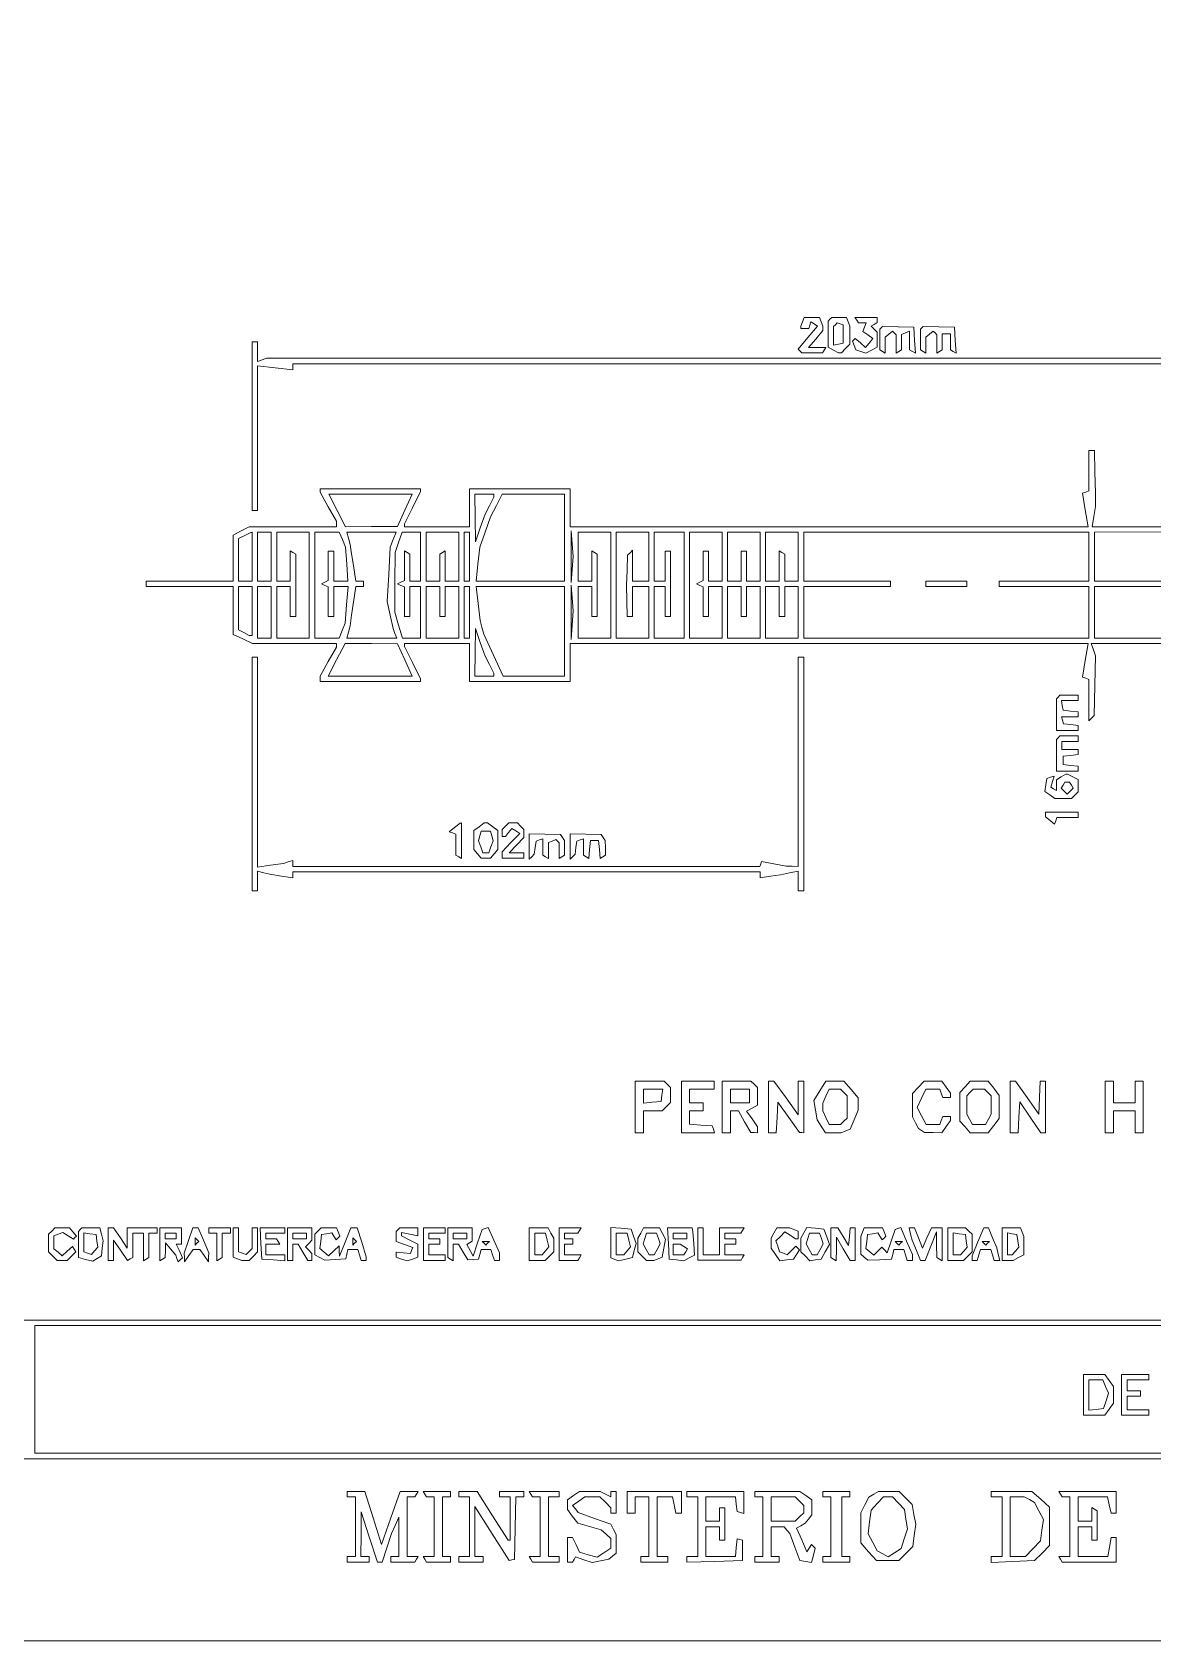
# Paper-space layout 'AN-15-DGE-071' of a CAD drawing. Header units: metres, sheet in millimetres. Extents: x 12 to 192, y 4 to 291.
# Drawn here: x 61.1 to 113.6, y 43.2 to 118.5 of the extents above; entities that cross this region are included whole.
import ezdxf

# ---------------------------------------------------------------- set-up
doc = ezdxf.new("R2010")
doc.units = ezdxf.units.M
doc.layers.add('DGE_CONTORNOS', color=7, linetype='Continuous', lineweight=0)
doc.layers.add('DGE_DATOS', color=7, linetype='Continuous', lineweight=0)

# ---------------------------------------------------------------- blocks, each defined once
blk = doc.blocks.new('LP_REF_DGE_MT_071')
at = {"layer": 'DGE_CONTORNOS'}
for points in [[(192.037, 163.777), (192.037, 58.207), (117.329, 58.207), (42.621, 58.207), (42.621, 163.777), (42.621, 269.347), (117.329, 269.347), (192.037, 269.347)], [(97.17, 104.968), (97.093, 104.767), (97.093, 104.714), (97.093, 104.66), (97.273, 104.66), (97.454, 104.66), (97.504, 104.81), (97.553, 104.96), (97.707, 104.865), (97.86, 104.771), (97.414, 104.227), (96.968, 103.683), (97.052, 103.599), (97.135, 103.515), (97.616, 103.515), (98.096, 103.515), (98.175, 103.642), (98.253, 103.77), (97.853, 103.77), (97.452, 103.77), (97.782, 104.161), (98.111, 104.553), (98.111, 104.66), (98.111, 104.767), (98.034, 104.968), (97.957, 105.17), (97.602, 105.17), (97.248, 105.17)], [(98.451, 105.085), (98.366, 105), (98.366, 104.389), (98.366, 103.779), (98.612, 103.647), (98.858, 103.515), (98.921, 103.515), (98.984, 103.515), (99.184, 103.715), (99.384, 103.915), (99.384, 104.341), (99.384, 104.767), (99.307, 104.968), (99.229, 105.17), (98.882, 105.17), (98.535, 105.17)], [(99.066, 104.397), (99.066, 103.964), (98.843, 103.921), (98.62, 103.878), (98.62, 104.312), (98.62, 104.745), (98.708, 104.833), (98.795, 104.92), (98.93, 104.875), (99.066, 104.83)], [(99.702, 105.042), (99.781, 104.915), (99.96, 104.915), (100.14, 104.915), (100.064, 104.718), (99.988, 104.521), (100.222, 104.35), (100.456, 104.179), (100.284, 103.971), (100.111, 103.763), (99.874, 103.978), (99.637, 104.192), (99.571, 104.126), (99.505, 104.061), (99.584, 103.856), (99.662, 103.652), (99.9, 103.577), (100.138, 103.501), (100.397, 103.64), (100.657, 103.779), (100.657, 104.13), (100.657, 104.482), (100.518, 104.621), (100.38, 104.759), (100.518, 104.845), (100.657, 104.93), (100.657, 105.05), (100.657, 105.17), (100.14, 105.17), (99.623, 105.17)], [(100.845, 104.68), (100.784, 104.618), (100.784, 104.138), (100.784, 103.657), (100.911, 103.579), (101.038, 103.5), (101.038, 103.874), (101.038, 104.248), (101.209, 104.389), (101.38, 104.531), (101.464, 104.447), (101.548, 104.364), (101.548, 103.932), (101.548, 103.5), (101.675, 103.579), (101.802, 103.657), (101.802, 104.018), (101.802, 104.379), (101.993, 104.452), (102.184, 104.525), (102.184, 104.091), (102.184, 103.657), (102.319, 103.574), (102.453, 103.491), (102.414, 104.107), (102.375, 104.724), (101.641, 104.733), (100.907, 104.741)], [(102.754, 104.68), (102.693, 104.618), (102.693, 104.138), (102.693, 103.657), (102.82, 103.579), (102.947, 103.5), (102.947, 103.874), (102.947, 104.248), (103.118, 104.389), (103.289, 104.531), (103.373, 104.447), (103.457, 104.364), (103.457, 103.932), (103.457, 103.5), (103.584, 103.579), (103.711, 103.657), (103.711, 104.032), (103.711, 104.406), (103.902, 104.406), (104.093, 104.406), (104.093, 104.032), (104.093, 103.657), (104.228, 103.574), (104.362, 103.491), (104.323, 104.107), (104.284, 104.724), (103.55, 104.733), (102.816, 104.741)], [(78.536, 96.138), (78.193, 95.378), (76.974, 95.374), (75.754, 95.37), (75.36, 96.133), (74.966, 96.897), (76.923, 96.897), (78.879, 96.897)], [(82.711, 96.827), (82.711, 96.757), (82.504, 96.356), (82.297, 95.956), (82.068, 95.313), (81.839, 94.67), (81.83, 95.783), (81.82, 96.897), (82.266, 96.897), (82.711, 96.897)], [(86.02, 94.861), (86.02, 92.824), (83.946, 92.824), (81.871, 92.824), (81.961, 93.62), (82.05, 94.415), (82.302, 95.121), (82.553, 95.828), (82.826, 96.362), (83.098, 96.897), (84.559, 96.897), (86.02, 96.897)], [(71.384, 93.97), (71.384, 92.824), (71.066, 92.824), (70.748, 92.824), (70.748, 93.823), (70.748, 94.822), (71.034, 94.96), (71.321, 95.098), (71.352, 95.107), (71.384, 95.115)], [(72.275, 93.97), (72.275, 92.824), (71.957, 92.824), (71.639, 92.824), (71.639, 93.97), (71.639, 95.115), (71.957, 95.115), (72.275, 95.115)], [(74.057, 92.634), (74.057, 90.152), (73.293, 90.152), (72.53, 90.152), (72.53, 91.361), (72.53, 92.57), (72.848, 92.57), (73.166, 92.57), (73.166, 91.87), (73.166, 91.17), (73.293, 91.17), (73.421, 91.17), (73.421, 92.626), (73.421, 94.082), (73.293, 94.161), (73.166, 94.239), (73.166, 93.532), (73.166, 92.824), (72.848, 92.824), (72.53, 92.824), (72.53, 93.97), (72.53, 95.115), (73.293, 95.115), (74.057, 95.115)], [(75.606, 94.765), (75.749, 94.415), (75.809, 93.62), (75.868, 92.824), (75.535, 92.824), (75.202, 92.824), (75.202, 93.524), (75.202, 94.224), (75.075, 94.224), (74.948, 94.224), (74.948, 93.535), (74.948, 92.846), (74.789, 92.771), (74.63, 92.697), (74.789, 92.623), (74.948, 92.549), (74.948, 91.859), (74.948, 91.17), (75.075, 91.17), (75.202, 91.17), (75.202, 91.87), (75.202, 92.57), (75.538, 92.57), (75.873, 92.57), (75.807, 91.711), (75.74, 90.852), (75.602, 90.502), (75.463, 90.152), (74.887, 90.152), (74.311, 90.152), (74.311, 92.634), (74.311, 95.115), (74.887, 95.115), (75.463, 95.115)], [(77.987, 94.765), (77.85, 94.415), (77.782, 93.14), (77.714, 91.865), (77.85, 91.231), (77.986, 90.597), (78.071, 90.374), (78.157, 90.152), (76.983, 90.152), (75.809, 90.152), (75.894, 90.438), (75.979, 90.724), (76.043, 91.234), (76.106, 91.743), (76.169, 92.156), (76.232, 92.57), (76.417, 92.57), (76.602, 92.57), (76.602, 92.697), (76.602, 92.824), (76.417, 92.824), (76.232, 92.824), (76.17, 93.238), (76.107, 93.652), (76.041, 94.097), (75.976, 94.543), (75.892, 94.829), (75.809, 95.115), (76.966, 95.115), (78.123, 95.115)], [(79.275, 93.97), (79.275, 92.824), (79.021, 92.824), (78.766, 92.824), (78.766, 93.453), (78.766, 94.082), (78.639, 94.161), (78.511, 94.239), (78.511, 93.543), (78.511, 92.846), (78.352, 92.771), (78.193, 92.697), (78.352, 92.623), (78.511, 92.549), (78.511, 91.859), (78.511, 91.17), (78.639, 91.17), (78.766, 91.17), (78.766, 91.87), (78.766, 92.57), (79.021, 92.57), (79.275, 92.57), (79.275, 91.361), (79.275, 90.152), (78.846, 90.152), (78.417, 90.152), (78.242, 90.756), (78.066, 91.361), (78.07, 92.761), (78.074, 94.161), (78.239, 94.638), (78.404, 95.115), (78.839, 95.115), (79.275, 95.115)], [(81.057, 93.97), (81.057, 92.824), (80.739, 92.824), (80.42, 92.824), (80.42, 93.532), (80.42, 94.239), (80.293, 94.161), (80.166, 94.082), (80.166, 93.453), (80.166, 92.824), (79.848, 92.824), (79.53, 92.824), (79.53, 93.97), (79.53, 95.115), (80.293, 95.115), (81.057, 95.115)], [(81.566, 93.97), (81.566, 92.824), (81.439, 92.824), (81.311, 92.824), (81.311, 93.97), (81.311, 95.115), (81.439, 95.115), (81.566, 95.115)], [(86.369, 93.365), (86.321, 92.761), (86.321, 93.97), (86.321, 95.179), (86.369, 94.574), (86.416, 93.97)], [(88.184, 92.634), (88.184, 90.152), (87.42, 90.152), (86.657, 90.152), (86.657, 91.361), (86.657, 92.57), (86.975, 92.57), (87.293, 92.57), (87.293, 91.87), (87.293, 91.17), (87.42, 91.17), (87.548, 91.17), (87.548, 92.626), (87.548, 94.082), (87.42, 94.161), (87.293, 94.239), (87.293, 93.532), (87.293, 92.824), (86.975, 92.824), (86.657, 92.824), (86.657, 93.97), (86.657, 95.115), (87.42, 95.115), (88.184, 95.115)], [(89.966, 93.97), (89.966, 92.824), (89.584, 92.824), (89.202, 92.824), (89.202, 93.55), (89.202, 94.275), (89.086, 94.154), (88.97, 94.033), (88.943, 93.334), (88.916, 92.634), (88.932, 91.902), (88.948, 91.17), (89.075, 91.17), (89.202, 91.17), (89.202, 91.87), (89.202, 92.57), (89.584, 92.57), (89.966, 92.57), (89.966, 91.361), (89.966, 90.152), (89.202, 90.152), (88.439, 90.152), (88.439, 92.634), (88.439, 95.115), (89.202, 95.115), (89.966, 95.115)], [(91.62, 92.634), (91.62, 90.152), (90.92, 90.152), (90.22, 90.152), (90.22, 91.361), (90.22, 92.57), (90.475, 92.57), (90.729, 92.57), (90.729, 91.87), (90.729, 91.17), (90.857, 91.17), (90.984, 91.17), (90.984, 92.697), (90.984, 94.224), (90.857, 94.224), (90.729, 94.224), (90.729, 93.524), (90.729, 92.824), (90.475, 92.824), (90.22, 92.824), (90.22, 93.97), (90.22, 95.115), (90.92, 95.115), (91.62, 95.115)], [(93.402, 93.97), (93.402, 92.824), (93.084, 92.824), (92.766, 92.824), (92.766, 93.524), (92.766, 94.224), (92.639, 94.224), (92.511, 94.224), (92.511, 93.535), (92.511, 92.846), (92.352, 92.771), (92.193, 92.697), (92.352, 92.623), (92.511, 92.549), (92.511, 91.859), (92.511, 91.17), (92.639, 91.17), (92.766, 91.17), (92.766, 91.87), (92.766, 92.57), (93.084, 92.57), (93.402, 92.57), (93.402, 91.361), (93.402, 90.152), (92.639, 90.152), (91.875, 90.152), (91.875, 92.634), (91.875, 95.115), (92.639, 95.115), (93.402, 95.115)], [(95.184, 93.97), (95.184, 92.824), (94.866, 92.824), (94.548, 92.824), (94.548, 93.524), (94.548, 94.224), (94.42, 94.224), (94.293, 94.224), (94.293, 93.524), (94.293, 92.824), (93.975, 92.824), (93.657, 92.824), (93.657, 93.97), (93.657, 95.115), (94.42, 95.115), (95.184, 95.115)], [(96.966, 93.97), (96.966, 92.824), (96.648, 92.824), (96.329, 92.824), (96.329, 93.453), (96.329, 94.082), (96.202, 94.161), (96.075, 94.239), (96.075, 93.532), (96.075, 92.824), (95.757, 92.824), (95.438, 92.824), (95.438, 93.97), (95.438, 95.115), (96.202, 95.115), (96.966, 95.115)], [(110.584, 93.97), (110.584, 92.824), (108.484, 92.824), (106.384, 92.824), (106.384, 92.697), (106.384, 92.57), (108.484, 92.57), (110.584, 92.57), (110.584, 91.361), (110.584, 90.152), (103.902, 90.152), (97.22, 90.152), (97.22, 91.361), (97.22, 92.57), (99.257, 92.57), (101.293, 92.57), (101.293, 92.697), (101.293, 92.824), (99.257, 92.824), (97.22, 92.824), (97.22, 93.97), (97.22, 95.115), (103.902, 95.115), (110.584, 95.115)], [(102.947, 92.697), (102.947, 92.57), (103.902, 92.57), (104.857, 92.57), (104.857, 92.697), (104.857, 92.824), (103.902, 92.824), (102.947, 92.824)], [(71.384, 91.424), (71.384, 90.279), (71.312, 90.279), (71.24, 90.279), (70.994, 90.411), (70.748, 90.543), (70.748, 91.556), (70.748, 92.57), (71.066, 92.57), (71.384, 92.57)], [(72.275, 91.361), (72.275, 90.152), (71.957, 90.152), (71.639, 90.152), (71.639, 91.361), (71.639, 92.57), (71.957, 92.57), (72.275, 92.57)], [(80.166, 91.87), (80.166, 91.17), (80.293, 91.17), (80.42, 91.17), (80.42, 91.87), (80.42, 92.57), (80.739, 92.57), (81.057, 92.57), (81.057, 91.361), (81.057, 90.152), (80.293, 90.152), (79.53, 90.152), (79.53, 91.361), (79.53, 92.57), (79.848, 92.57), (80.166, 92.57)], [(81.566, 91.361), (81.566, 90.152), (81.439, 90.152), (81.311, 90.152), (81.311, 91.361), (81.311, 92.57), (81.439, 92.57), (81.566, 92.57)], [(86.02, 90.47), (86.02, 88.37), (84.577, 88.37), (83.133, 88.37), (82.681, 89.356), (82.229, 90.343), (82.144, 90.661), (82.058, 90.979), (81.965, 91.774), (81.871, 92.57), (83.946, 92.57), (86.02, 92.57)], [(86.369, 90.761), (86.322, 90.088), (86.321, 91.361), (86.321, 92.634), (86.368, 92.033), (86.416, 91.433)], [(94.293, 91.87), (94.293, 91.17), (94.42, 91.17), (94.548, 91.17), (94.548, 91.87), (94.548, 92.57), (94.866, 92.57), (95.184, 92.57), (95.184, 91.361), (95.184, 90.152), (94.42, 90.152), (93.657, 90.152), (93.657, 91.361), (93.657, 92.57), (93.975, 92.57), (94.293, 92.57)], [(96.075, 91.87), (96.075, 91.17), (96.202, 91.17), (96.329, 91.17), (96.329, 91.87), (96.329, 92.57), (96.648, 92.57), (96.966, 92.57), (96.966, 91.361), (96.966, 90.152), (96.202, 90.152), (95.438, 90.152), (95.438, 91.361), (95.438, 92.57), (95.757, 92.57), (96.075, 92.57)], [(82.504, 88.911), (82.711, 88.51), (82.711, 88.44), (82.711, 88.37), (82.266, 88.37), (81.82, 88.37), (81.83, 89.484), (81.839, 90.597), (82.068, 89.954), (82.297, 89.311)], [(78.536, 89.129), (78.879, 88.37), (76.911, 88.37), (74.942, 88.37), (75.34, 89.134), (75.737, 89.897), (76.965, 89.893), (78.193, 89.889)], [(71.384, 83.788), (71.384, 78.316), (71.512, 78.316), (71.639, 78.316), (71.639, 78.775), (71.639, 79.234), (71.925, 79.163), (72.212, 79.091), (72.752, 79.005), (73.293, 78.92), (73.293, 79.063), (73.293, 79.207), (84.239, 79.207), (95.184, 79.207), (95.184, 79.063), (95.184, 78.92), (95.661, 78.996), (96.138, 79.073), (96.552, 79.155), (96.966, 79.238), (96.966, 78.777), (96.966, 78.316), (97.093, 78.316), (97.22, 78.316), (97.22, 83.788), (97.22, 89.261), (97.093, 89.261), (96.966, 89.261), (96.966, 84.361), (96.966, 79.461), (96.679, 79.467), (96.393, 79.472), (95.82, 79.584), (95.248, 79.695), (95.205, 79.578), (95.163, 79.461), (84.228, 79.461), (73.293, 79.461), (73.293, 79.597), (73.293, 79.733), (73.071, 79.668), (72.848, 79.603), (72.243, 79.518), (71.639, 79.432), (71.639, 84.347), (71.639, 89.261), (71.512, 89.261), (71.384, 89.261)], [(109.141, 87.394), (109.057, 87.309), (109.057, 86.567), (109.057, 85.825), (109.566, 85.825), (110.075, 85.825), (110.075, 85.943), (110.075, 86.062), (109.734, 86.103), (109.394, 86.143), (109.342, 86.302), (109.29, 86.461), (109.682, 86.461), (110.075, 86.461), (110.075, 86.58), (110.075, 86.699), (109.726, 86.739), (109.377, 86.779), (109.335, 87.002), (109.292, 87.225), (109.684, 87.225), (110.075, 87.225), (110.075, 87.352), (110.075, 87.479), (109.65, 87.479), (109.226, 87.479)], [(109.141, 85.485), (109.057, 85.4), (109.057, 84.658), (109.057, 83.916), (109.566, 83.916), (110.075, 83.916), (110.075, 84.034), (110.075, 84.153), (109.725, 84.193), (109.375, 84.234), (109.375, 84.425), (109.375, 84.616), (109.725, 84.656), (110.075, 84.696), (110.075, 84.815), (110.075, 84.934), (109.693, 84.934), (109.311, 84.934), (109.311, 85.125), (109.311, 85.316), (109.693, 85.316), (110.075, 85.316), (110.075, 85.443), (110.075, 85.57), (109.65, 85.57), (109.226, 85.57)], [(109.279, 83.651), (109.057, 83.521), (109.057, 83.265), (109.057, 83.01), (108.924, 83.092), (108.792, 83.173), (108.874, 83.432), (108.956, 83.691), (108.784, 83.634), (108.611, 83.577), (108.567, 83.276), (108.523, 82.975), (108.751, 82.809), (108.978, 82.643), (109.374, 82.643), (109.769, 82.643), (109.922, 82.796), (110.075, 82.948), (110.075, 83.237), (110.075, 83.525), (109.829, 83.657), (109.582, 83.788), (109.542, 83.784), (109.502, 83.781)], [(109.763, 83.268), (109.849, 83.13), (109.707, 82.988), (109.566, 82.846), (109.424, 82.988), (109.282, 83.13), (109.368, 83.268), (109.453, 83.406), (109.566, 83.406), (109.678, 83.406)], [(80.866, 81.288), (80.611, 81.086), (80.77, 81.027), (80.93, 80.967), (80.93, 80.476), (80.93, 79.985), (81.057, 79.907), (81.184, 79.828), (81.184, 80.663), (81.184, 81.497), (81.152, 81.493), (81.12, 81.489)], [(82.01, 81.321), (81.77, 81.145), (81.77, 80.697), (81.77, 80.249), (81.938, 80.046), (82.106, 79.843), (82.33, 79.843), (82.553, 79.843), (82.721, 80.046), (82.89, 80.249), (82.89, 80.697), (82.89, 81.145), (82.649, 81.321), (82.408, 81.497), (82.33, 81.497), (82.251, 81.497)], [(83.246, 81.345), (83.093, 81.192), (83.093, 81.027), (83.093, 80.861), (83.175, 80.861), (83.256, 80.861), (83.397, 81.05), (83.539, 81.238), (83.728, 81.119), (83.918, 80.999), (83.505, 80.574), (83.093, 80.149), (83.093, 79.996), (83.093, 79.843), (83.602, 79.843), (84.111, 79.843), (84.111, 79.97), (84.111, 80.097), (83.769, 80.097), (83.427, 80.097), (83.769, 80.454), (84.111, 80.811), (84.111, 81.002), (84.111, 81.192), (83.959, 81.345), (83.806, 81.497), (83.602, 81.497), (83.399, 81.497)], [(108.547, 81.895), (108.547, 81.783), (108.759, 81.608), (108.971, 81.434), (109.024, 81.593), (109.078, 81.752), (109.576, 81.752), (110.075, 81.752), (110.075, 81.879), (110.075, 82.007), (109.311, 82.007), (108.547, 82.007)], [(82.614, 80.888), (82.673, 80.661), (82.569, 80.379), (82.465, 80.097), (82.33, 80.097), (82.194, 80.097), (82.09, 80.379), (81.986, 80.661), (82.045, 80.888), (82.105, 81.116), (82.33, 81.116), (82.554, 81.116)], [(84.366, 80.385), (84.366, 79.792), (84.482, 79.913), (84.599, 80.034), (84.641, 80.342), (84.684, 80.65), (84.843, 80.703), (85.002, 80.755), (85.002, 80.37), (85.002, 79.985), (85.13, 79.907), (85.257, 79.828), (85.257, 80.204), (85.257, 80.579), (85.435, 80.648), (85.614, 80.716), (85.69, 80.64), (85.766, 80.564), (85.766, 80.196), (85.766, 79.828), (85.893, 79.907), (86.02, 79.985), (86.018, 80.328), (86.017, 80.67), (85.923, 80.816), (85.83, 80.962), (85.098, 80.97), (84.366, 80.979)], [(86.275, 80.385), (86.275, 79.792), (86.391, 79.913), (86.508, 80.034), (86.551, 80.342), (86.593, 80.65), (86.752, 80.703), (86.911, 80.755), (86.911, 80.37), (86.911, 79.985), (87.03, 79.912), (87.149, 79.838), (87.189, 80.254), (87.23, 80.67), (87.42, 80.67), (87.611, 80.67), (87.651, 80.254), (87.691, 79.838), (87.81, 79.912), (87.929, 79.985), (87.928, 80.328), (87.926, 80.67), (87.832, 80.816), (87.739, 80.962), (87.007, 80.97), (86.275, 80.979)], [(89.329, 68.198), (89.329, 66.989), (89.52, 66.989), (89.711, 66.989), (89.711, 67.498), (89.711, 68.007), (90.148, 68.007), (90.584, 68.007), (90.784, 68.207), (90.984, 68.407), (90.984, 68.754), (90.984, 69.101), (90.831, 69.254), (90.679, 69.407), (90.004, 69.407), (89.329, 69.407)], [(91.493, 68.198), (91.493, 66.989), (92.267, 66.989), (93.042, 66.989), (92.989, 67.148), (92.937, 67.307), (92.406, 67.346), (91.875, 67.385), (91.875, 67.696), (91.875, 68.007), (92.193, 68.007), (92.511, 68.007), (92.511, 68.198), (92.511, 68.389), (92.193, 68.389), (91.875, 68.389), (91.875, 68.707), (91.875, 69.025), (92.448, 69.025), (93.02, 69.025), (93.02, 69.216), (93.02, 69.407), (92.257, 69.407), (91.493, 69.407)], [(93.402, 68.198), (93.402, 66.989), (93.593, 66.989), (93.784, 66.989), (93.784, 67.498), (93.784, 68.007), (93.971, 68.007), (94.158, 68.007), (94.448, 67.499), (94.739, 66.991), (94.898, 66.99), (95.057, 66.989), (95.057, 67.128), (95.057, 67.268), (94.798, 67.631), (94.54, 67.994), (94.798, 68.132), (95.057, 68.27), (95.057, 68.686), (95.057, 69.101), (94.904, 69.254), (94.751, 69.407), (94.077, 69.407), (93.402, 69.407)], [(95.566, 68.198), (95.566, 66.989), (95.75, 66.989), (95.935, 66.989), (95.973, 67.703), (96.011, 68.418), (96.52, 67.706), (97.029, 66.994), (97.125, 66.991), (97.22, 66.989), (97.22, 68.198), (97.22, 69.407), (97.093, 69.407), (96.966, 69.407), (96.966, 68.618), (96.966, 67.829), (96.392, 68.618), (95.817, 69.407), (95.692, 69.407), (95.566, 69.407)], [(97.979, 68.953), (97.699, 68.5), (97.772, 68.049), (97.845, 67.598), (98.045, 67.293), (98.244, 66.989), (98.613, 66.989), (98.981, 66.989), (99.187, 67.068), (99.393, 67.147), (99.58, 67.592), (99.766, 68.038), (99.766, 68.331), (99.766, 68.624), (99.436, 69.015), (99.107, 69.407), (98.683, 69.407), (98.259, 69.407)], [(102.588, 69.112), (102.311, 68.818), (102.311, 68.277), (102.311, 67.736), (102.457, 67.458), (102.604, 67.18), (102.744, 67.086), (102.884, 66.993), (103.29, 66.991), (103.697, 66.989), (103.895, 67.272), (104.093, 67.554), (104.093, 67.653), (104.093, 67.752), (103.916, 67.752), (103.738, 67.752), (103.665, 67.561), (103.592, 67.371), (103.273, 67.371), (102.954, 67.371), (102.746, 67.773), (102.538, 68.175), (102.741, 68.6), (102.943, 69.025), (103.268, 69.025), (103.592, 69.025), (103.665, 68.834), (103.738, 68.643), (103.916, 68.643), (104.093, 68.643), (104.093, 68.742), (104.093, 68.841), (103.895, 69.124), (103.697, 69.407), (103.281, 69.407), (102.865, 69.407)], [(104.781, 69.139), (104.538, 68.871), (104.538, 68.198), (104.538, 67.525), (104.781, 67.257), (105.023, 66.989), (105.44, 66.989), (105.856, 66.989), (106.12, 67.324), (106.384, 67.659), (106.384, 68.198), (106.384, 68.736), (106.12, 69.071), (105.856, 69.407), (105.44, 69.407), (105.023, 69.407)], [(106.893, 68.198), (106.893, 66.989), (107.077, 66.989), (107.262, 66.989), (107.3, 67.714), (107.338, 68.439), (107.837, 67.714), (108.335, 66.989), (108.441, 66.989), (108.547, 66.989), (108.547, 68.198), (108.547, 69.407), (108.426, 69.407), (108.305, 69.407), (108.267, 68.632), (108.229, 67.858), (107.684, 68.632), (107.139, 69.407), (107.016, 69.407), (106.893, 69.407)], [(111.347, 68.198), (111.347, 66.989), (111.538, 66.989), (111.729, 66.989), (111.729, 67.498), (111.729, 68.007), (112.238, 68.007), (112.747, 68.007), (112.747, 67.498), (112.747, 66.989), (112.938, 66.989), (113.129, 66.989), (113.129, 68.198), (113.129, 69.407), (112.938, 69.407), (112.747, 69.407), (112.747, 68.898), (112.747, 68.389), (112.238, 68.389), (111.729, 68.389), (111.729, 68.898), (111.729, 69.407), (111.538, 69.407), (111.347, 69.407)], [(90.579, 68.739), (90.539, 68.452), (90.125, 68.412), (89.711, 68.373), (89.711, 68.699), (89.711, 69.025), (90.166, 69.025), (90.62, 69.025)], [(94.675, 68.707), (94.675, 68.389), (94.229, 68.389), (93.784, 68.389), (93.784, 68.707), (93.784, 69.025), (94.229, 69.025), (94.675, 69.025)], [(99.104, 68.872), (99.257, 68.72), (99.257, 68.198), (99.257, 67.676), (99.104, 67.523), (98.951, 67.371), (98.679, 67.371), (98.407, 67.371), (98.259, 67.695), (98.111, 68.019), (98.111, 68.198), (98.111, 68.377), (98.259, 68.701), (98.407, 69.025), (98.679, 69.025), (98.951, 69.025)], [(105.849, 68.872), (106.002, 68.72), (106.002, 68.291), (106.002, 67.863), (105.87, 67.617), (105.739, 67.371), (105.429, 67.371), (105.12, 67.371), (104.988, 67.617), (104.857, 67.863), (104.857, 68.291), (104.857, 68.72), (105.009, 68.872), (105.162, 69.025), (105.429, 69.025), (105.697, 69.025)], [(80.548, 61.842), (80.548, 61.149), (80.675, 61.071), (80.802, 60.992), (80.802, 61.381), (80.802, 61.771), (80.922, 61.771), (81.042, 61.771), (81.262, 61.398), (81.482, 61.026), (81.734, 61.045), (81.987, 61.064), (82.046, 61.29), (82.105, 61.516), (82.336, 61.516), (82.567, 61.516), (82.648, 61.262), (82.729, 61.007), (82.847, 61.007), (82.966, 61.007), (82.966, 61.182), (82.966, 61.356), (82.702, 61.953), (82.438, 62.549), (82.297, 62.502), (82.155, 62.455), (81.945, 61.827), (81.735, 61.199), (81.587, 61.477), (81.438, 61.755), (81.566, 61.834), (81.693, 61.913), (81.693, 62.224), (81.693, 62.534), (81.12, 62.534), (80.548, 62.534)], [(88.184, 61.838), (88.184, 61.126), (88.375, 61.053), (88.566, 60.98), (88.882, 61.059), (89.198, 61.138), (89.282, 61.472), (89.366, 61.806), (89.25, 62.139), (89.134, 62.471), (88.659, 62.51), (88.184, 62.55)], [(97.229, 62.296), (97.093, 62.042), (97.093, 61.724), (97.093, 61.407), (97.3, 61.2), (97.507, 60.993), (97.773, 61.032), (98.039, 61.071), (98.23, 61.412), (98.421, 61.753), (98.296, 62.112), (98.17, 62.471), (97.767, 62.51), (97.364, 62.549)], [(99.97, 62.333), (99.893, 62.132), (99.893, 61.712), (99.893, 61.293), (100.058, 61.156), (100.223, 61.018), (100.777, 61.041), (101.331, 61.063), (101.391, 61.289), (101.45, 61.516), (101.681, 61.516), (101.912, 61.516), (101.993, 61.262), (102.074, 61.007), (102.192, 61.007), (102.311, 61.007), (102.311, 61.143), (102.311, 61.278), (102.039, 61.911), (101.767, 62.544), (101.633, 62.499), (101.5, 62.455), (101.318, 61.911), (101.137, 61.367), (101.007, 61.497), (100.877, 61.627), (100.689, 61.44), (100.502, 61.253), (100.319, 61.405), (100.135, 61.558), (100.173, 61.886), (100.211, 62.214), (100.45, 62.259), (100.69, 62.305), (100.794, 62.137), (100.897, 61.969), (100.984, 62.055), (101.07, 62.141), (100.995, 62.338), (100.919, 62.534), (100.483, 62.534), (100.047, 62.534)], [(61.992, 62.382), (61.839, 62.229), (61.839, 61.818), (61.839, 61.407), (62.039, 61.207), (62.239, 61.007), (62.475, 61.007), (62.712, 61.007), (62.913, 61.208), (63.114, 61.409), (63.037, 61.535), (62.959, 61.66), (62.72, 61.443), (62.48, 61.226), (62.287, 61.387), (62.093, 61.547), (62.093, 61.854), (62.093, 62.16), (62.301, 62.24), (62.509, 62.32), (62.759, 62.164), (63.009, 62.008), (63.079, 62.077), (63.148, 62.146), (62.987, 62.34), (62.826, 62.534), (62.485, 62.534), (62.144, 62.534)], [(63.324, 62.449), (63.239, 62.365), (63.239, 61.752), (63.239, 61.139), (63.577, 61.054), (63.915, 60.97), (64.118, 61.097), (64.321, 61.224), (64.362, 61.576), (64.404, 61.929), (64.328, 62.231), (64.252, 62.534), (63.83, 62.534), (63.409, 62.534)], [(64.108, 61.923), (64.149, 61.629), (64.003, 61.453), (63.857, 61.277), (63.675, 61.346), (63.493, 61.416), (63.493, 61.857), (63.493, 62.297), (63.78, 62.257), (64.066, 62.216)], [(64.639, 61.771), (64.639, 61.007), (64.766, 61.007), (64.893, 61.007), (64.893, 61.482), (64.893, 61.957), (65.218, 61.479), (65.543, 61), (65.664, 61.075), (65.784, 61.149), (65.784, 61.715), (65.784, 62.28), (66.039, 62.28), (66.293, 62.28), (66.293, 61.636), (66.293, 60.992), (66.421, 61.071), (66.548, 61.149), (66.548, 61.715), (66.548, 62.28), (66.739, 62.28), (66.93, 62.28), (66.93, 62.407), (66.93, 62.534), (66.23, 62.534), (65.53, 62.534), (65.53, 62.059), (65.53, 61.584), (65.207, 62.059), (64.884, 62.534), (64.762, 62.534), (64.639, 62.534)], [(67.057, 61.763), (67.057, 60.992), (67.184, 61.071), (67.312, 61.149), (67.316, 61.492), (67.32, 61.834), (67.56, 61.546), (67.801, 61.258), (67.857, 61.101), (67.913, 60.943), (68.015, 61.038), (68.117, 61.133), (67.971, 61.452), (67.826, 61.771), (67.951, 61.771), (68.075, 61.771), (68.075, 62.152), (68.075, 62.534), (67.566, 62.534), (67.057, 62.534)], [(67.821, 62.152), (67.821, 62.025), (67.566, 62.025), (67.312, 62.025), (67.312, 62.152), (67.312, 62.28), (67.566, 62.28), (67.821, 62.28)], [(68.405, 61.939), (68.202, 61.344), (68.209, 61.143), (68.216, 60.943), (68.416, 61.23), (68.615, 61.516), (68.775, 61.516), (68.935, 61.516), (69.135, 61.23), (69.335, 60.943), (69.341, 61.156), (69.348, 61.368), (69.098, 61.951), (68.848, 62.534), (68.728, 62.534), (68.608, 62.534)], [(68.796, 61.813), (68.712, 61.728), (68.712, 61.898), (68.712, 62.068), (68.796, 61.983), (68.881, 61.898)], [(69.348, 62.407), (69.348, 62.28), (69.539, 62.28), (69.73, 62.28), (69.73, 61.636), (69.73, 60.992), (69.857, 61.071), (69.984, 61.149), (69.984, 61.715), (69.984, 62.28), (70.175, 62.28), (70.366, 62.28), (70.366, 62.407), (70.366, 62.534), (69.857, 62.534), (69.348, 62.534)], [(70.493, 61.848), (70.493, 61.162), (70.695, 61.084), (70.896, 61.007), (71.067, 61.007), (71.239, 61.007), (71.439, 61.207), (71.639, 61.407), (71.639, 61.971), (71.639, 62.534), (71.512, 62.534), (71.384, 62.534), (71.384, 62.051), (71.384, 61.567), (71.241, 61.424), (71.099, 61.281), (70.923, 61.349), (70.748, 61.416), (70.748, 61.975), (70.748, 62.534), (70.621, 62.534), (70.493, 62.534)], [(71.792, 61.802), (71.83, 61.071), (72.371, 61.032), (72.911, 60.992), (72.911, 61.127), (72.911, 61.262), (72.466, 61.262), (72.021, 61.262), (72.021, 61.516), (72.021, 61.771), (72.346, 61.771), (72.672, 61.771), (72.593, 61.898), (72.515, 62.025), (72.268, 62.025), (72.021, 62.025), (72.021, 62.152), (72.021, 62.28), (72.466, 62.28), (72.911, 62.28), (72.911, 62.407), (72.911, 62.534), (72.332, 62.534), (71.753, 62.534)], [(73.039, 61.771), (73.039, 61.007), (73.166, 61.007), (73.293, 61.007), (73.293, 61.389), (73.293, 61.771), (73.413, 61.771), (73.533, 61.771), (73.759, 61.389), (73.985, 61.007), (74.084, 61.007), (74.184, 61.007), (74.184, 61.172), (74.184, 61.338), (74.031, 61.491), (73.879, 61.643), (74.031, 61.796), (74.184, 61.949), (74.184, 62.242), (74.184, 62.534), (73.611, 62.534), (73.039, 62.534)], [(73.93, 62.152), (73.93, 62.025), (73.611, 62.025), (73.293, 62.025), (73.293, 62.152), (73.293, 62.28), (73.611, 62.28), (73.93, 62.28)], [(74.464, 62.382), (74.311, 62.229), (74.311, 61.75), (74.311, 61.271), (74.546, 61.145), (74.781, 61.019), (75.278, 61.051), (75.774, 61.082), (75.816, 61.299), (75.857, 61.516), (76.094, 61.516), (76.331, 61.516), (76.411, 61.262), (76.492, 61.007), (76.611, 61.007), (76.73, 61.007), (76.73, 61.091), (76.73, 61.176), (76.515, 61.855), (76.301, 62.534), (76.151, 62.534), (76, 62.534), (75.737, 61.866), (75.473, 61.198), (75.465, 61.44), (75.457, 61.683), (75.205, 61.455), (74.953, 61.226), (74.753, 61.392), (74.553, 61.558), (74.591, 61.886), (74.63, 62.214), (74.869, 62.259), (75.108, 62.305), (75.212, 62.137), (75.316, 61.969), (75.402, 62.055), (75.488, 62.141), (75.413, 62.338), (75.338, 62.534), (74.977, 62.534), (74.617, 62.534)], [(76.178, 61.813), (76.093, 61.728), (76.093, 61.898), (76.093, 62.068), (76.178, 61.983), (76.263, 61.898)], [(78.214, 62.449), (78.13, 62.365), (78.13, 62.125), (78.13, 61.885), (78.517, 61.75), (78.905, 61.614), (78.854, 61.47), (78.803, 61.325), (78.466, 61.362), (78.13, 61.398), (78.13, 61.275), (78.13, 61.151), (78.384, 61.071), (78.639, 60.99), (78.893, 61.071), (79.148, 61.151), (79.148, 61.458), (79.148, 61.764), (78.766, 61.962), (78.384, 62.159), (78.384, 62.235), (78.384, 62.312), (78.766, 62.235), (79.148, 62.159), (79.148, 62.347), (79.148, 62.534), (78.724, 62.534), (78.299, 62.534)], [(79.402, 61.771), (79.402, 61.007), (79.911, 61.007), (80.42, 61.007), (80.42, 61.134), (80.42, 61.262), (80.039, 61.262), (79.657, 61.262), (79.657, 61.516), (79.657, 61.771), (79.911, 61.771), (80.166, 61.771), (80.166, 61.898), (80.166, 62.025), (79.911, 62.025), (79.657, 62.025), (79.657, 62.152), (79.657, 62.28), (80.039, 62.28), (80.42, 62.28), (80.42, 62.407), (80.42, 62.534), (79.911, 62.534), (79.402, 62.534)], [(81.439, 62.152), (81.439, 62.025), (81.12, 62.025), (80.802, 62.025), (80.802, 62.152), (80.802, 62.28), (81.12, 62.28), (81.439, 62.28)], [(82.414, 61.813), (82.33, 61.728), (82.245, 61.813), (82.16, 61.898), (82.33, 61.898), (82.499, 61.898)], [(84.366, 61.771), (84.366, 61.007), (84.739, 61.007), (85.111, 61.007), (85.311, 61.207), (85.511, 61.407), (85.511, 61.724), (85.511, 62.042), (85.38, 62.288), (85.248, 62.534), (84.807, 62.534), (84.366, 62.534)], [(85.205, 61.96), (85.285, 61.64), (85.128, 61.451), (84.971, 61.262), (84.796, 61.262), (84.62, 61.262), (84.62, 61.771), (84.62, 62.28), (84.873, 62.28), (85.125, 62.28)], [(85.766, 61.771), (85.766, 61.007), (86.204, 61.007), (86.642, 61.007), (86.72, 61.134), (86.799, 61.262), (86.41, 61.262), (86.02, 61.262), (86.02, 61.516), (86.02, 61.771), (86.211, 61.771), (86.402, 61.771), (86.402, 61.898), (86.402, 62.025), (86.211, 62.025), (86.02, 62.025), (86.02, 62.152), (86.02, 62.28), (86.331, 62.28), (86.642, 62.28), (86.72, 62.407), (86.799, 62.534), (86.282, 62.534), (85.766, 62.534)], [(89.023, 61.96), (89.103, 61.64), (88.946, 61.451), (88.789, 61.262), (88.614, 61.262), (88.439, 61.262), (88.439, 61.771), (88.439, 62.28), (88.691, 62.28), (88.943, 62.28)], [(89.588, 62.288), (89.457, 62.042), (89.457, 61.724), (89.457, 61.407), (89.657, 61.207), (89.857, 61.007), (90.028, 61.007), (90.2, 61.007), (90.397, 61.083), (90.595, 61.159), (90.674, 61.579), (90.753, 61.998), (90.609, 62.266), (90.466, 62.534), (90.093, 62.534), (89.72, 62.534)], [(90.41, 62.03), (90.489, 61.78), (90.35, 61.521), (90.211, 61.262), (90.093, 61.262), (89.975, 61.262), (89.836, 61.521), (89.697, 61.78), (89.776, 62.03), (89.856, 62.28), (90.093, 62.28), (90.33, 62.28)], [(90.882, 61.802), (90.92, 61.071), (91.264, 61.031), (91.608, 60.991), (91.857, 61.125), (92.106, 61.258), (92.066, 61.801), (92.026, 62.343), (92.014, 62.439), (92.002, 62.534), (91.423, 62.534), (90.844, 62.534)], [(91.748, 62.152), (91.748, 62.025), (91.429, 62.025), (91.111, 62.025), (91.111, 62.152), (91.111, 62.28), (91.429, 62.28), (91.748, 62.28)], [(92.257, 61.778), (92.257, 61.023), (93.271, 61.02), (94.285, 61.018), (94.36, 61.14), (94.435, 61.262), (93.982, 61.262), (93.529, 61.262), (93.529, 61.516), (93.529, 61.771), (93.784, 61.771), (94.039, 61.771), (94.039, 61.898), (94.039, 62.025), (93.784, 62.025), (93.529, 62.025), (93.529, 62.152), (93.529, 62.28), (93.904, 62.28), (94.278, 62.28), (94.357, 62.407), (94.435, 62.534), (93.855, 62.534), (93.275, 62.534), (93.275, 61.898), (93.275, 61.262), (92.893, 61.262), (92.511, 61.262), (92.511, 61.898), (92.511, 62.534), (92.384, 62.534), (92.257, 62.534)], [(95.825, 62.288), (95.693, 62.042), (95.693, 61.807), (95.693, 61.573), (95.896, 61.283), (96.099, 60.993), (96.424, 61.032), (96.749, 61.071), (96.885, 61.287), (97.02, 61.504), (96.935, 61.589), (96.851, 61.674), (96.65, 61.473), (96.449, 61.272), (96.267, 61.342), (96.085, 61.412), (96.003, 61.669), (95.921, 61.926), (96.127, 62.132), (96.334, 62.338), (96.584, 62.182), (96.835, 62.025), (96.9, 62.025), (96.966, 62.025), (96.966, 62.202), (96.966, 62.38), (96.764, 62.457), (96.563, 62.534), (96.26, 62.534), (95.957, 62.534)], [(98.046, 62.03), (98.125, 61.78), (97.986, 61.521), (97.848, 61.262), (97.729, 61.262), (97.611, 61.262), (97.472, 61.521), (97.333, 61.78), (97.413, 62.03), (97.492, 62.28), (97.729, 62.28), (97.967, 62.28)], [(98.493, 61.842), (98.493, 61.149), (98.62, 61.071), (98.748, 60.992), (98.749, 61.54), (98.75, 62.089), (99.074, 61.548), (99.398, 61.007), (99.518, 61.007), (99.638, 61.007), (99.638, 61.771), (99.638, 62.534), (99.519, 62.534), (99.4, 62.534), (99.36, 62.121), (99.32, 61.707), (99.07, 62.121), (98.82, 62.534), (98.656, 62.534), (98.493, 62.534)], [(101.76, 61.813), (101.675, 61.728), (101.59, 61.813), (101.505, 61.898), (101.675, 61.898), (101.844, 61.898)], [(102.23, 62.24), (102.304, 61.947), (102.5, 61.477), (102.696, 61.007), (102.805, 61.007), (102.913, 61.007), (103.177, 61.675), (103.44, 62.343), (103.448, 61.746), (103.457, 61.149), (103.584, 61.071), (103.711, 60.992), (103.711, 61.763), (103.711, 62.534), (103.458, 62.534), (103.205, 62.534), (102.996, 62.057), (102.787, 61.58), (102.595, 62.057), (102.404, 62.534), (102.28, 62.534), (102.156, 62.534)], [(103.966, 61.771), (103.966, 61.007), (104.338, 61.007), (104.711, 61.007), (104.911, 61.207), (105.111, 61.407), (105.111, 61.818), (105.111, 62.229), (104.958, 62.382), (104.806, 62.534), (104.386, 62.534), (103.966, 62.534)], [(104.835, 61.923), (104.876, 61.629), (104.723, 61.445), (104.571, 61.262), (104.396, 61.262), (104.22, 61.262), (104.22, 61.78), (104.22, 62.297), (104.507, 62.257), (104.793, 62.216)], [(105.383, 61.881), (105.111, 61.228), (105.111, 61.117), (105.111, 61.007), (105.23, 61.007), (105.348, 61.007), (105.429, 61.262), (105.51, 61.516), (105.747, 61.516), (105.985, 61.516), (106.066, 61.262), (106.146, 61.007), (106.279, 61.007), (106.411, 61.007), (106.338, 61.301), (106.264, 61.595), (106.068, 62.064), (105.871, 62.534), (105.763, 62.534), (105.654, 62.534)], [(105.832, 61.813), (105.747, 61.728), (105.663, 61.813), (105.578, 61.898), (105.747, 61.898), (105.917, 61.898)], [(106.511, 61.771), (106.511, 61.007), (106.774, 61.007), (107.037, 61.007), (107.283, 61.139), (107.529, 61.271), (107.529, 61.701), (107.529, 62.132), (107.452, 62.333), (107.375, 62.534), (106.943, 62.534), (106.511, 62.534)], [(107.253, 61.921), (107.294, 61.629), (107.142, 61.445), (106.989, 61.262), (106.877, 61.262), (106.766, 61.262), (106.766, 61.78), (106.766, 62.298), (106.988, 62.256), (107.211, 62.213)], [(91.605, 61.656), (91.78, 61.545), (91.693, 61.403), (91.605, 61.262), (91.358, 61.262), (91.111, 61.262), (91.111, 61.516), (91.111, 61.771), (91.27, 61.769), (91.429, 61.767)], [(185.928, 54.962), (185.928, 51.971), (123.565, 51.971), (61.203, 51.971), (61.203, 54.962), (61.203, 57.953), (123.565, 57.953), (185.928, 57.953)], [(110.329, 54.707), (110.329, 53.753), (110.831, 53.753), (111.333, 53.753), (111.531, 54.036), (111.729, 54.318), (111.729, 54.707), (111.729, 55.096), (111.531, 55.379), (111.333, 55.662), (110.831, 55.662), (110.329, 55.662)], [(111.365, 55.101), (111.504, 54.796), (111.384, 54.433), (111.264, 54.071), (110.924, 54.031), (110.584, 53.99), (110.584, 54.699), (110.584, 55.407), (110.905, 55.407), (111.226, 55.407)], [(112.111, 54.707), (112.111, 53.753), (112.747, 53.753), (113.384, 53.753), (113.384, 53.88), (113.384, 54.007), (112.875, 54.007), (112.366, 54.007), (112.366, 54.325), (112.366, 54.644), (112.684, 54.644), (113.002, 54.644), (113.002, 54.771), (113.002, 54.898), (112.684, 54.898), (112.366, 54.898), (112.366, 55.153), (112.366, 55.407), (112.875, 55.407), (113.384, 55.407), (113.384, 55.534), (113.384, 55.662), (112.747, 55.662), (112.111, 55.662)], [(192.037, 47.453), (192.037, 43.189), (117.329, 43.189), (42.621, 43.189), (42.621, 47.453), (42.621, 51.716), (117.329, 51.716), (192.037, 51.716)], [(75.839, 50.062), (75.839, 49.935), (76.03, 49.935), (76.221, 49.935), (76.221, 48.535), (76.221, 47.135), (76.03, 47.135), (75.839, 47.135), (75.839, 47.007), (75.839, 46.88), (76.348, 46.88), (76.857, 46.88), (76.857, 47.007), (76.857, 47.135), (76.666, 47.135), (76.475, 47.135), (76.484, 48.185), (76.494, 49.235), (76.87, 48.057), (77.246, 46.88), (77.36, 46.88), (77.473, 46.88), (77.694, 47.548), (77.915, 48.216), (78.081, 48.598), (78.247, 48.98), (78.252, 48.057), (78.257, 47.135), (78.066, 47.135), (77.875, 47.135), (77.875, 47.007), (77.875, 46.88), (78.44, 46.88), (79.005, 46.88), (79.084, 47.007), (79.163, 47.135), (78.901, 47.135), (78.639, 47.135), (78.639, 48.535), (78.639, 49.935), (78.822, 49.935), (79.005, 49.935), (79.084, 50.062), (79.163, 50.189), (78.742, 50.189), (78.321, 50.189), (77.881, 48.948), (77.442, 47.707), (77.054, 48.946), (76.666, 50.185), (76.252, 50.187), (75.839, 50.189)], [(79.466, 50.062), (79.545, 49.935), (79.728, 49.935), (79.911, 49.935), (79.911, 48.535), (79.911, 47.135), (79.649, 47.135), (79.387, 47.135), (79.466, 47.007), (79.545, 46.88), (80.11, 46.88), (80.675, 46.88), (80.675, 47.007), (80.675, 47.135), (80.484, 47.135), (80.293, 47.135), (80.293, 48.535), (80.293, 49.935), (80.484, 49.935), (80.675, 49.935), (80.675, 50.062), (80.675, 50.189), (80.031, 50.189), (79.387, 50.189)], [(81.057, 50.062), (81.057, 49.935), (81.311, 49.935), (81.566, 49.935), (81.566, 48.535), (81.566, 47.135), (81.311, 47.135), (81.057, 47.135), (81.057, 47.007), (81.057, 46.88), (81.63, 46.88), (82.202, 46.88), (82.202, 47.007), (82.202, 47.135), (82.011, 47.135), (81.82, 47.135), (81.82, 48.304), (81.82, 49.473), (82.624, 48.208), (83.428, 46.944), (83.547, 46.975), (83.666, 47.006), (83.702, 48.471), (83.738, 49.935), (83.924, 49.935), (84.111, 49.935), (84.111, 50.062), (84.111, 50.189), (83.539, 50.189), (82.966, 50.189), (82.966, 50.062), (82.966, 49.935), (83.22, 49.935), (83.475, 49.935), (83.475, 48.916), (83.475, 47.898), (83.423, 47.898), (83.37, 47.898), (82.648, 49.044), (81.925, 50.189), (81.491, 50.189), (81.057, 50.189)], [(84.43, 50.062), (84.508, 49.935), (84.692, 49.935), (84.875, 49.935), (84.875, 48.535), (84.875, 47.135), (84.613, 47.135), (84.351, 47.135), (84.43, 47.007), (84.508, 46.88), (85.137, 46.88), (85.766, 46.88), (85.766, 47.007), (85.766, 47.135), (85.511, 47.135), (85.257, 47.135), (85.257, 48.535), (85.257, 49.935), (85.511, 49.935), (85.766, 49.935), (85.766, 50.062), (85.766, 50.189), (85.058, 50.189), (84.351, 50.189)], [(86.431, 49.991), (86.148, 49.793), (86.148, 49.563), (86.148, 49.333), (86.394, 49.02), (86.639, 48.707), (87.189, 48.545), (87.739, 48.382), (87.961, 48.184), (88.184, 47.986), (88.184, 47.754), (88.184, 47.522), (87.862, 47.311), (87.54, 47.1), (87.13, 47.217), (86.72, 47.335), (86.554, 47.68), (86.388, 48.026), (86.268, 48.026), (86.148, 48.026), (86.148, 47.453), (86.148, 46.88), (86.267, 46.88), (86.387, 46.88), (86.461, 47), (86.535, 47.119), (86.92, 46.985), (87.306, 46.851), (87.701, 46.93), (88.096, 47.009), (88.267, 47.151), (88.439, 47.293), (88.439, 47.731), (88.439, 48.17), (88.31, 48.409), (88.182, 48.649), (87.421, 48.926), (86.661, 49.204), (86.525, 49.367), (86.39, 49.53), (86.679, 49.732), (86.968, 49.935), (87.321, 49.935), (87.675, 49.935), (87.929, 49.68), (88.184, 49.426), (88.184, 49.298), (88.184, 49.171), (88.311, 49.171), (88.439, 49.171), (88.439, 49.68), (88.439, 50.189), (88.311, 50.189), (88.184, 50.189), (88.184, 50.057), (88.184, 49.926), (87.938, 50.057), (87.692, 50.189), (87.203, 50.189), (86.713, 50.189)], [(88.948, 49.68), (88.948, 49.171), (89.139, 49.171), (89.329, 49.171), (89.329, 49.553), (89.329, 49.935), (89.648, 49.935), (89.966, 49.935), (89.966, 48.535), (89.966, 47.135), (89.775, 47.135), (89.584, 47.135), (89.584, 47.007), (89.584, 46.88), (90.22, 46.88), (90.857, 46.88), (90.857, 47.007), (90.857, 47.135), (90.602, 47.135), (90.348, 47.135), (90.348, 48.535), (90.348, 49.935), (90.714, 49.935), (91.079, 49.935), (91.156, 49.553), (91.232, 49.171), (91.363, 49.171), (91.493, 49.171), (91.493, 49.68), (91.493, 50.189), (90.22, 50.189), (88.948, 50.189)], [(91.748, 50.062), (91.748, 49.935), (92.002, 49.935), (92.257, 49.935), (92.257, 48.535), (92.257, 47.135), (92.002, 47.135), (91.748, 47.135), (91.748, 47.003), (91.748, 46.871), (93.052, 46.907), (94.357, 46.944), (94.357, 47.421), (94.357, 47.898), (94.229, 47.93), (94.102, 47.962), (94.062, 47.548), (94.022, 47.135), (93.33, 47.135), (92.639, 47.135), (92.639, 47.835), (92.639, 48.535), (92.957, 48.535), (93.275, 48.535), (93.275, 48.216), (93.275, 47.898), (93.402, 47.898), (93.529, 47.898), (93.529, 48.662), (93.529, 49.426), (93.402, 49.426), (93.275, 49.426), (93.275, 49.107), (93.275, 48.789), (92.957, 48.789), (92.639, 48.789), (92.639, 49.362), (92.639, 49.935), (93.33, 49.935), (94.022, 49.935), (94.062, 49.594), (94.102, 49.254), (94.261, 49.202), (94.42, 49.15), (94.42, 49.669), (94.42, 50.189), (93.084, 50.189), (91.748, 50.189)], [(94.929, 50.062), (94.929, 49.935), (95.12, 49.935), (95.311, 49.935), (95.311, 48.535), (95.311, 47.135), (95.12, 47.135), (94.929, 47.135), (94.929, 47.007), (94.929, 46.88), (95.502, 46.88), (96.075, 46.88), (96.075, 47.007), (96.075, 47.135), (95.884, 47.135), (95.693, 47.135), (95.693, 47.835), (95.693, 48.535), (95.996, 48.535), (96.298, 48.535), (96.433, 48.373), (96.567, 48.211), (96.802, 47.577), (97.036, 46.944), (97.315, 46.904), (97.593, 46.864), (97.677, 47.196), (97.76, 47.528), (97.674, 47.614), (97.588, 47.7), (97.481, 47.526), (97.373, 47.352), (97.126, 47.912), (96.879, 48.471), (97.081, 48.582), (97.284, 48.694), (97.443, 48.893), (97.602, 49.092), (97.602, 49.443), (97.602, 49.793), (97.319, 49.991), (97.036, 50.189), (95.983, 50.189), (94.929, 50.189)], [(97.02, 49.735), (97.22, 49.535), (97.22, 49.362), (97.22, 49.189), (97.02, 48.989), (96.82, 48.789), (96.257, 48.789), (95.693, 48.789), (95.693, 49.362), (95.693, 49.935), (96.257, 49.935), (96.82, 49.935)], [(98.111, 50.062), (98.111, 49.935), (98.302, 49.935), (98.493, 49.935), (98.493, 48.535), (98.493, 47.135), (98.302, 47.135), (98.111, 47.135), (98.111, 47.007), (98.111, 46.88), (98.748, 46.88), (99.384, 46.88), (99.384, 47.007), (99.384, 47.135), (99.193, 47.135), (99.002, 47.135), (99.002, 48.535), (99.002, 49.935), (99.193, 49.935), (99.384, 49.935), (99.384, 50.062), (99.384, 50.189), (98.748, 50.189), (98.111, 50.189)], [(100.498, 50.052), (100.275, 49.922), (100.084, 49.553), (99.893, 49.184), (99.893, 48.479), (99.893, 47.775), (100.262, 47.362), (100.631, 46.95), (101.153, 46.95), (101.675, 46.95), (102.002, 47.277), (102.33, 47.605), (102.4, 48.125), (102.47, 48.646), (102.382, 49.113), (102.294, 49.581), (101.99, 49.885), (101.686, 50.189), (101.203, 50.185), (100.72, 50.181)], [(101.658, 49.635), (101.939, 49.335), (102.012, 48.885), (102.085, 48.435), (101.932, 47.971), (101.779, 47.507), (101.481, 47.312), (101.183, 47.117), (100.921, 47.257), (100.659, 47.397), (100.453, 47.796), (100.246, 48.195), (100.31, 48.755), (100.373, 49.314), (100.664, 49.624), (100.956, 49.935), (101.166, 49.935), (101.376, 49.935)], [(106.002, 50.062), (106.002, 49.935), (106.257, 49.935), (106.511, 49.935), (106.511, 48.535), (106.511, 47.135), (106.257, 47.135), (106.002, 47.135), (106.002, 46.994), (106.002, 46.853), (107.018, 46.899), (108.034, 46.945), (108.386, 47.297), (108.738, 47.65), (108.738, 48.548), (108.738, 49.446), (108.323, 49.818), (107.907, 50.189), (106.955, 50.189), (106.002, 50.189)], [(107.791, 49.804), (108.036, 49.672), (108.242, 49.274), (108.448, 48.875), (108.381, 48.372), (108.313, 47.87), (107.961, 47.502), (107.609, 47.135), (107.251, 47.135), (106.893, 47.135), (106.893, 48.535), (106.893, 49.935), (107.219, 49.935), (107.546, 49.935)], [(109.247, 50.062), (109.326, 49.935), (109.509, 49.935), (109.693, 49.935), (109.693, 48.535), (109.693, 47.135), (109.431, 47.135), (109.169, 47.135), (109.247, 47.007), (109.326, 46.88), (110.591, 46.88), (111.856, 46.88), (111.856, 47.453), (111.856, 48.026), (111.743, 48.026), (111.63, 48.026), (111.547, 47.58), (111.463, 47.135), (110.769, 47.135), (110.075, 47.135), (110.075, 47.835), (110.075, 48.535), (110.393, 48.535), (110.711, 48.535), (110.711, 48.216), (110.711, 47.898), (110.838, 47.898), (110.966, 47.898), (110.966, 48.591), (110.966, 49.283), (110.838, 49.362), (110.711, 49.441), (110.711, 49.115), (110.711, 48.789), (110.393, 48.789), (110.075, 48.789), (110.075, 49.362), (110.075, 49.935), (110.765, 49.935), (111.454, 49.935), (111.538, 49.553), (111.622, 49.171), (111.739, 49.171), (111.856, 49.171), (111.856, 49.68), (111.856, 50.189), (110.513, 50.189), (109.169, 50.189)]]:
    blk.add_lwpolyline(points, close=True, dxfattribs=at)
for points in [[(120.255, 95.37), (110.727, 95.37), (110.81, 95.847), (110.893, 96.324), (110.891, 96.643), (110.89, 96.961), (110.864, 97.947), (110.838, 98.933), (110.711, 98.933), (110.584, 98.933), (110.584, 97.989), (110.584, 97.046), (110.435, 96.996), (110.286, 96.946), (110.413, 96.158), (110.54, 95.37), (98.408, 95.37), (86.275, 95.37), (86.275, 96.261), (86.275, 97.152), (83.92, 97.152), (81.566, 97.152), (81.566, 96.261), (81.566, 95.37), (80.039, 95.37), (78.511, 95.37), (78.511, 95.437), (78.511, 95.504), (78.893, 96.261), (79.275, 97.017), (79.275, 97.084), (79.275, 97.152), (76.921, 97.152), (74.566, 97.152), (74.566, 97.066), (74.566, 96.981), (74.948, 96.305), (75.33, 95.628), (75.33, 95.499), (75.33, 95.37), (73.287, 95.37), (71.244, 95.37), (70.869, 95.176), (70.493, 94.981), (70.493, 93.903), (70.493, 92.824), (68.457, 92.824), (66.421, 92.824), (66.421, 92.697), (66.421, 92.57), (68.457, 92.57), (70.493, 92.57), (70.493, 91.448), (70.493, 90.326), (70.943, 90.112), (71.393, 89.897), (73.361, 89.897), (75.33, 89.897), (75.33, 89.812), (75.33, 89.727), (74.948, 89.05), (74.566, 88.374), (74.566, 88.245), (74.566, 88.115), (76.921, 88.115), (79.275, 88.115), (79.275, 88.183), (79.275, 88.25), (78.893, 89.006), (78.511, 89.763), (78.511, 89.83), (78.511, 89.897), (80.039, 89.897), (81.566, 89.897), (81.566, 89.006), (81.566, 88.115), (83.92, 88.115), (86.275, 88.115), (86.275, 89.006), (86.275, 89.897), (98.408, 89.897), (110.54, 89.897), (110.413, 89.109), (110.286, 88.321), (110.435, 88.271), (110.584, 88.222), (110.584, 87.252), (110.584, 86.283), (110.709, 86.408), (110.834, 86.533), (110.861, 87.929), (110.888, 89.325), (110.791, 89.611), (110.694, 89.897), (120.252, 89.897)], [(129.389, 103.264), (100.72, 103.264), (72.052, 103.264), (71.845, 103.185), (71.639, 103.106), (71.639, 103.565), (71.639, 104.024), (71.512, 104.024), (71.384, 104.024), (71.384, 100.079), (71.384, 96.133), (71.512, 96.133), (71.639, 96.133), (71.639, 99.516), (71.639, 102.899), (72.466, 102.81), (73.293, 102.722), (73.293, 102.864), (73.293, 103.006), (100.646, 103.006), (127.999, 103.006)], [(120.447, 90.152), (110.838, 90.152), (110.838, 91.361), (110.838, 92.57), (113.129, 92.57), (115.42, 92.57)], [(115.42, 92.824), (113.129, 92.824), (110.838, 92.824), (110.838, 93.969), (110.838, 95.114), (120.415, 95.146)]]:
    blk.add_lwpolyline(points, dxfattribs=at)

psp = doc.layouts.new('AN-15-DGE-071')

# ---------------------------------------------------------------- block references
at = {"layer": 'DGE_DATOS'}
psp.add_blockref('LP_REF_DGE_MT_071', (0, 0), dxfattribs=at)

doc.saveas('drawing.dxf')
